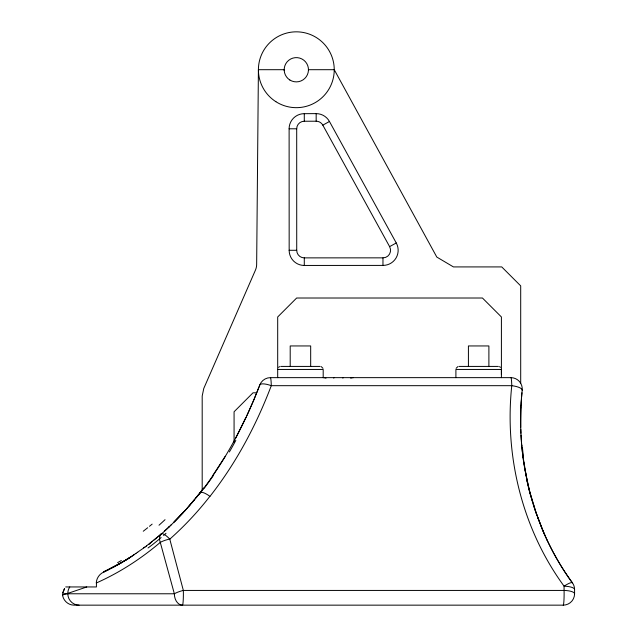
<?xml version="1.0" encoding="UTF-8"?>
<svg xmlns="http://www.w3.org/2000/svg" width="637" height="637" viewBox="0 0 637 637"><rect width="100%" height="100%" fill="white"/><g stroke="black" fill="none" stroke-linecap="round" stroke-linejoin="round"><path stroke-width="0.96" d="M501.407 377.645L501.407 369.452L455.901 369.452L455.901 377.645M520.891 407.975L520.716 427.395M520.899 407.847L520.986 405.952M521.002 405.626L521.146 403.022M521.17 402.608L521.313 400.394M521.385 399.447L521.528 397.544M521.568 397.074L521.767 394.701M521.807 394.231L521.942 392.806M253.622 400.394L259.777 384.987A11.378 11.378 0 0 1 270.407 377.645L510.89 377.645A11.378 11.378 0 0 1 522.205 390.21C519.84 412.728 520.142 435.525 523.112 457.971M62.88 592.681L64.496 588.636L62.84 592.689M259.402 385.966L259.777 384.987A11.378 3.432 20.8 0 1 271.29 385.68L511.774 385.68A11.378 3.416 6 0 1 522.205 390.21M259.028 386.946L258.272 388.904M258.081 389.398L256.926 392.32M255.771 395.195L256.727 392.806L253.032 392.806L234.074 411.773L234.074 442.58M255.572 395.673L254.41 398.507M254.211 398.985L245.954 417.641M253.59 400.474L253.351 401.031M253.144 401.525L251.989 404.232M251.758 404.774L250.835 406.884M250.62 407.377L250.405 407.863M250.357 407.975L246.989 415.428M246.129 417.259L236.056 437.372M235.985 437.508L235.618 438.184M225.251 456.331L212.344 476.205M456.116 368.337L457.82 366.633M203.84 487.902L196.164 497.656M202.279 489.941L200.153 492.68A11.378 3.193 38.2 0 1 209.971 496.374C236.136 463.035 256.273 425.237 271.29 385.68A11.378 0.924 90 0 0 270.407 377.645M198.083 495.283L186.601 508.828M194.15 500.085L191.132 503.66M189.109 505.993L190.121 504.83M186.076 509.409L184.053 511.63M185.55 509.99L174.14 521.934M183.05 512.721L174.068 522.006M170.143 525.828L171.074 524.928M168.192 527.667L169.163 526.751M168.041 527.81L169.044 526.863M167.236 528.559L164.362 531.186M161.368 533.846A11.37 7.445 48.8 0 0 160.277 542.398L174.355 593.772A11.378 8.114 -90 0 0 182.461 605.15A11.378 0.924 -90 0 0 183.345 590.435L169.753 539.061A11.378 2.906 48.8 0 0 161.368 533.846L161.081 534.093M161.511 533.718L158.685 536.171M160.038 535.008L145.132 547L130.227 557.311A228.03 228.03 0 0 1 103.966 571.795L125.29 560.385M157.745 536.967L154.035 540.057M152.522 541.283L151.033 542.469M150.141 543.17L149.552 543.632M144.902 547.175L144.448 547.517M137.735 552.319L137.425 552.534M136 553.513L135.681 553.728M134.057 554.819L133.563 555.146M133.396 555.257L132.568 555.798M278.576 367.31L279.603 366.633M132.233 556.021L131.238 556.666M131.071 556.778L123.49 561.46M128.833 558.195L126.166 559.851M121.834 562.431L119.31 563.872M117.662 564.796L118.482 564.342M396.262 242.976L389.613 246.63A7.548 7.548 0 0 1 382.964 257.85L304.287 257.874A7.54 7.54 0 0 1 296.723 250.285L296.699 128.793A7.54 7.54 0 0 1 304.287 121.237L316.167 121.213A7.564 7.564 0 0 1 322.808 125.147L329.456 121.484L396.262 242.976A15.105 15.105 0 0 1 382.964 265.406L304.287 265.454A15.081 15.081 0 0 1 289.166 250.285L289.118 128.793A15.081 15.081 0 0 1 304.287 113.673L316.167 113.625A15.129 15.129 0 0 1 329.448 121.492M114.031 566.763L112.263 567.694M110.535 568.578L111.395 568.14M108.839 569.43L107.175 570.25M106.403 570.625L105.169 571.214M104.994 571.293L103.958 571.779M65.707 586.948L96.426 586.948L96.426 582.935C119.565 572.679 140.992 558.753 160.277 542.398A11.37 3.058 -14 0 1 169.753 539.061M86.72 586.98L67.14 593.628M66.638 593.772L62.45 594.934L63.358 594.687M308.459 69.696L334.242 69.696L436.807 257.069L453.44 266.919L501.741 266.919L520.7 285.878L520.7 383.259M289.118 128.793L296.699 128.793M289.118 250.285L296.699 250.285M280.726 366.418L320.156 366.418M458.935 366.418L498.373 366.418M277.692 369.452L323.19 369.452L323.19 377.645A7.58 7.58 0 0 1 325.985 378.179M499.488 366.633L500.515 367.31M321.279 366.633L322.983 368.337M571.604 581.748L572.384 582.815A11.378 11.378 0 0 1 574.574 589.528L574.574 593.772A11.378 11.378 0 0 1 563.196 605.15L73.804 605.15C67.713 605.031 62.553 599.863 62.426 593.772L174.355 593.772A11.378 3.01 -15.7 0 1 183.345 590.435L564.079 590.435A11.378 3.344 0 0 1 574.574 593.772M571.453 581.533L569.908 579.367M569.852 579.288L568.252 576.987M568.188 576.907L565.091 572.281M322.816 125.139L389.613 246.63M547.183 540.28L546.618 539.085M547.159 540.232L547.406 540.757A262.548 262.548 0 0 0 564.756 571.787M546.53 538.894L545.606 536.887M545.511 536.673L545.137 535.844M543.735 532.675C551.427 550.368 561.006 567.241 572.384 582.815A11.378 2.237 -36.2 0 0 564.079 586.191L564.079 590.435A11.378 0.924 90 0 1 563.196 605.15A11.378 0.924 -90 0 0 563.395 604.895M544.539 534.507L544.93 535.383M542.429 529.618L544.874 535.255M544.404 534.204L537.493 516.981M543.234 531.521L542.398 529.546M542.238 529.156L535.454 511.169L530.725 495.674M542.23 529.148L535.176 510.341M536.967 515.524L529.466 490.92L524.761 468.84M534.65 508.74L533.065 503.748M532.54 502.012L530.541 495.005M527.165 481.19L524.227 465.639M527.062 480.712L522.746 455.105M524.235 465.703L523.741 462.486M523.996 464.174L522.794 455.527M523.311 459.452L523.518 460.957M522.475 452.859L522.635 454.181M522.579 453.711L521.95 447.859M521.918 447.469L521.711 445.199M521.759 445.781L521.671 444.761M521.639 444.411L521.576 443.647M521.385 441.107L521.56 443.368M521.329 440.39L521.01 435.143M284.229 70.627L284.198 69.696L258.407 69.696L256.655 264.315A15.169 15.169 0 0 1 255.389 270.247L203.776 388.451L202.192 396.039L202.192 490.363M520.923 433.208L520.771 429.33M501.407 374.612L501.407 316.971L482.448 298.012L296.651 298.012L277.692 316.971L277.692 377.645M488.89 366.418L488.89 345.947L468.418 345.947L468.418 366.418M382.964 257.874L382.964 265.454M342.905 377.645L342.905 378.179M333.812 377.645L333.812 378.179M316.167 113.625L316.167 121.213M310.681 366.418L310.681 345.947L290.201 345.947L290.201 366.418M304.287 113.625L304.287 121.213M304.287 257.874L304.287 265.454M574.574 589.528A11.378 3.344 0 0 0 564.079 586.191C522.276 529.029 504.297 455.853 511.774 385.68A11.378 0.924 -90 0 0 510.89 377.645M209.899 496.327A340.07 324.034 14.8 0 1 169.816 539.125M200.098 492.648A330.571 314.415 16.8 0 1 160.253 535.016M245.794 417.569A431.456 410.363 16.7 0 1 198.951 494.718M79.068 605.15A11.378 11.243 -90 0 1 67.825 593.772L67.825 593.429A11.378 11.235 73.3 0 1 69.783 586.948M130.219 557.303A227.974 227.974 0 0 1 103.966 571.795M96.259 582.927A12.613 12.613 0 0 1 104.03 571.946M165.031 519.688A232.943 66.511 -56.5 0 1 159.011 525.222M166.002 533.296A178.981 56.048 -56 0 1 163.558 535.462M161.121 537.572A178.981 56.048 -56 0 1 148.047 547.987M213.108 475.935A64.353 11.753 -52.4 0 1 204.286 488.117M235.817 440.374A96.33 10.805 -54.1 0 1 229.368 451.952M121.356 560.504A298.681 44.773 -44.1 0 1 117.622 562.638M152.147 524.124A251.695 53.301 -50.4 0 1 149.464 526.305M147.68 527.739A251.695 53.301 -50.4 0 1 143.261 531.226M144.384 547.223A18.529 0.43 -36.4 0 1 143.596 547.812M146.614 545.925A21.395 1.083 -35.2 0 1 146.414 546.076M150.579 543.106A18.529 0.844 -35.3 0 1 148.875 544.46M350.732 378.179A7.58 7.58 0 0 1 353.527 377.645M523.232 455.049A95.335 10.065 77.8 0 1 522.467 447.994M530.621 494.901A44.885 6.903 75.9 0 1 527.197 480.824M530.629 495.809A44.908 7.15 75.9 0 1 527.014 481.07M275.885 101.689A37.917 37.917 0 0 0 334.202 71.479A37.917 37.917 0 0 0 278.887 36.078A37.917 37.917 0 0 0 275.885 101.689M289.843 80.007A12.135 12.135 0 0 0 308.451 70.237A12.135 12.135 0 0 0 290.687 59.002A12.135 12.135 0 0 0 289.843 80.007"/></g></svg>
